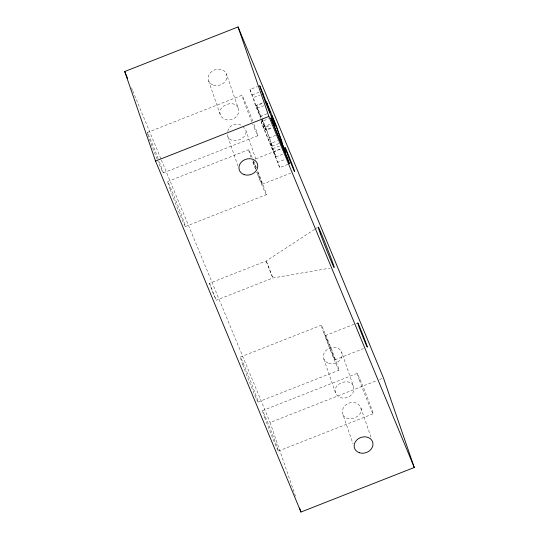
<?xml version="1.0" encoding="UTF-8"?>
<svg xmlns="http://www.w3.org/2000/svg" width="539" height="539" viewBox="0 0 539 539"><rect width="100%" height="100%" fill="white"/><g stroke="black" fill="none" stroke-linecap="round" stroke-linejoin="round"><path stroke-width="0.4" stroke-dasharray="2.69 2.02" d="M227.754 131.395C228.745 125.122 236.965 121.922 241.971 125.803M314.675 229.304L266.151 261.011L209.482 283.298L212.764 292.313L216.186 300.27L272.849 277.989L330.009 268.139M315.376 228.846L317.484 227.465M260.883 118.526L255.533 105.617L249.981 89.508L257.46 86.57M147.248 132.513L241.971 95.268A21.755 0.606 68.5 0 1 252.73 120.965M252.218 94.911L259.697 91.967M267.122 113.803L260.398 116.451L257.042 108.346L253.337 97.606L260.067 94.965M255.533 105.617L263.005 102.68M260.398 116.451L256.692 105.711L262.675 103.36M257.042 108.346L263.766 105.705M287.927 164.368L279.707 167.602L261.085 121.726L268.557 118.789M262.931 127.096L271.151 123.869M279.034 143.475L272.31 146.123L265.255 127.278L271.232 124.927M261.193 119.287L265.599 129.919L272.323 127.278M272.31 146.123L266.765 130.014L271.993 127.952M163.209 172.931L257.932 135.687M268.954 138.018L275.678 135.377M167.602 181.549L248.56 149.707M282.732 154.215L276.008 156.862L272.653 148.764L270.807 143.394L277.531 140.746M272.653 148.764L279.377 146.116M276.008 156.862L274.162 151.493L280.886 148.845M255.735 158.857L281.176 148.852M279.707 167.602L277.861 162.232L285.333 159.295M262.224 184.318L290.75 173.1M185.362 226.515L266.313 194.673A24.201 0.674 68.5 0 0 257.615 170.802M240.3 357.061L321.257 325.226M325.347 335.581L357.728 322.848M334.928 359.83L363.454 348.612M258.06 402.027L339.018 370.192M262.453 410.637L357.168 373.386M295.487 496.21L270.12 422.549L376.417 380.743M379.544 379.517L381.895 378.594M278.414 451.055L373.129 413.804M242.867 126.281L245.703 129.845L255.924 159.51M209.482 283.298L216.186 300.27M238.002 107.47C233.778 99.351 217.433 105.563 220.188 114.477C224.689 125.358 242.321 118.54 238.002 107.47L226.441 73.91M227.343 134.642C228.812 145.759 248.836 139.655 245.703 129.845M353.2 385.594C348.982 377.475 332.637 383.687 335.393 392.594C339.887 403.475 357.525 396.664 353.2 385.594L341.638 352.028M343.1 414.976C347.318 423.088 363.663 416.883 360.908 407.969C356.414 397.088 338.775 403.906 343.1 414.976L353.045 443.853M249.981 89.508L253.337 97.606M256.692 105.711L261.732 117.859M262.042 118.62L266.765 130.014M262.513 120.655L265.255 127.278M270.807 143.394L274.162 151.493M261.085 121.726L277.861 162.232M131.476 87.83L132.439 90.161M132.762 90.936L161.067 159.274M161.39 160.056L270.12 422.549M261.9 119.18L265.599 129.919M360.908 407.969L371.122 437.628M323.831 359.035L335.393 392.594M208.627 80.911L220.188 114.477M227.896 136.852L237.84 165.729M159.355 161.747A21.755 0.606 68.5 0 1 163.176 172.972A21.755 0.606 68.5 0 1 158.001 161.269M157.145 159.167A21.755 0.606 68.5 0 1 148.238 135.848M147.929 134.939A21.755 0.606 68.5 0 1 149.734 137.634A21.755 0.606 68.5 0 1 158.837 160.373M254.078 124.496A21.755 0.606 68.5 0 1 257.891 135.72A21.755 0.606 68.5 0 1 252.717 124.024M251.861 121.915A21.755 0.606 68.5 0 1 241.977 95.235M266.306 194.707A24.201 0.674 68.5 0 1 256.685 172.116M255.526 169.165A24.201 0.674 68.5 0 1 252.292 160.683M251.033 157.28A24.201 0.674 68.5 0 1 252.171 157.401M253.741 161.181A24.201 0.674 68.5 0 1 256.449 167.878M257.534 171.442A13.051 0.364 68.5 0 1 262.21 184.338A13.051 0.364 68.5 0 1 256.84 171.672M255.809 169.01A13.051 0.364 68.5 0 1 252.784 160.676M252.838 160.285A13.051 0.364 68.5 0 1 256.288 168.33M266.279 261.166L272.849 277.989L266.279 261.166M170.081 189.115A24.201 0.674 68.5 0 0 185.012 226.104A24.201 0.674 68.5 0 0 174.353 196.863A24.201 0.674 68.5 0 0 170.081 189.115M264.676 417.442A21.755 0.606 68.5 0 0 278.097 450.692A21.755 0.606 68.5 0 0 268.516 424.409A21.755 0.606 68.5 0 0 264.676 417.442M242.779 364.627A24.201 0.674 68.5 0 0 257.709 401.622A24.201 0.674 68.5 0 0 247.051 372.382A24.201 0.674 68.5 0 0 242.779 364.627M359.392 380.19A21.755 0.606 68.5 0 0 372.82 413.44A21.755 0.606 68.5 0 0 363.239 387.157A21.755 0.606 68.5 0 0 359.392 380.19M323.737 332.792A24.201 0.674 68.5 0 0 338.667 369.781A24.201 0.674 68.5 0 0 328.008 340.54A24.201 0.674 68.5 0 0 323.737 332.792M326.681 339.664A13.051 0.364 68.5 0 0 334.739 359.614A13.051 0.364 68.5 0 0 328.992 343.842A13.051 0.364 68.5 0 0 326.681 339.664M213.41 85.135A9.574 8.031 -19 0 0 226.932 75.952A9.574 8.031 -19 0 0 212.258 71.141A9.574 8.031 -19 0 0 213.41 85.135M328.615 363.259A9.574 8.031 -19 0 0 342.13 354.069A9.574 8.031 -19 0 0 327.463 349.265A9.574 8.031 -19 0 0 328.615 363.259"/><path stroke-width="0.81" d="M124.718 71.519L238.056 26.95L383.458 377.974L414.282 467.481L300.944 512.05L155.542 161.026L124.718 71.519L127.615 78.512M155.542 161.026L268.88 116.451L238.056 26.95M268.88 116.451L414.282 467.481M299.583 508.088L300.944 512.05M263.052 93.786L259.697 85.688L265.249 101.797L275.314 126.099L271.616 115.359L274.971 123.458L282.025 142.303L276.473 126.193L266.407 101.891L270.106 112.631L263.052 93.786M283.878 147.673L280.523 139.567L285.724 153.042L283.878 147.673M287.577 158.412L270.794 117.906L289.423 163.782L287.577 158.412M320.415 233.811A21.755 0.606 68.5 0 0 333.836 267.061A21.755 0.606 68.5 0 0 324.256 240.778A21.755 0.606 68.5 0 0 320.415 233.811M244.241 174.643A9.574 8.031 -19 0 0 257.757 165.453A9.574 8.031 -19 0 0 243.082 160.649A9.574 8.031 -19 0 0 244.241 174.643M286.364 151.412A13.051 0.364 68.5 0 0 294.422 171.362A13.051 0.364 68.5 0 0 288.668 155.596A13.051 0.364 68.5 0 0 286.364 151.412M359.439 452.76A9.574 8.031 -19 0 0 372.961 443.577A9.574 8.031 -19 0 0 358.287 438.766A9.574 8.031 -19 0 0 359.439 452.76M359.068 326.93A13.051 0.364 68.5 0 0 367.12 346.88A13.051 0.364 68.5 0 0 361.373 331.108A13.051 0.364 68.5 0 0 359.068 326.93"/></g></svg>
